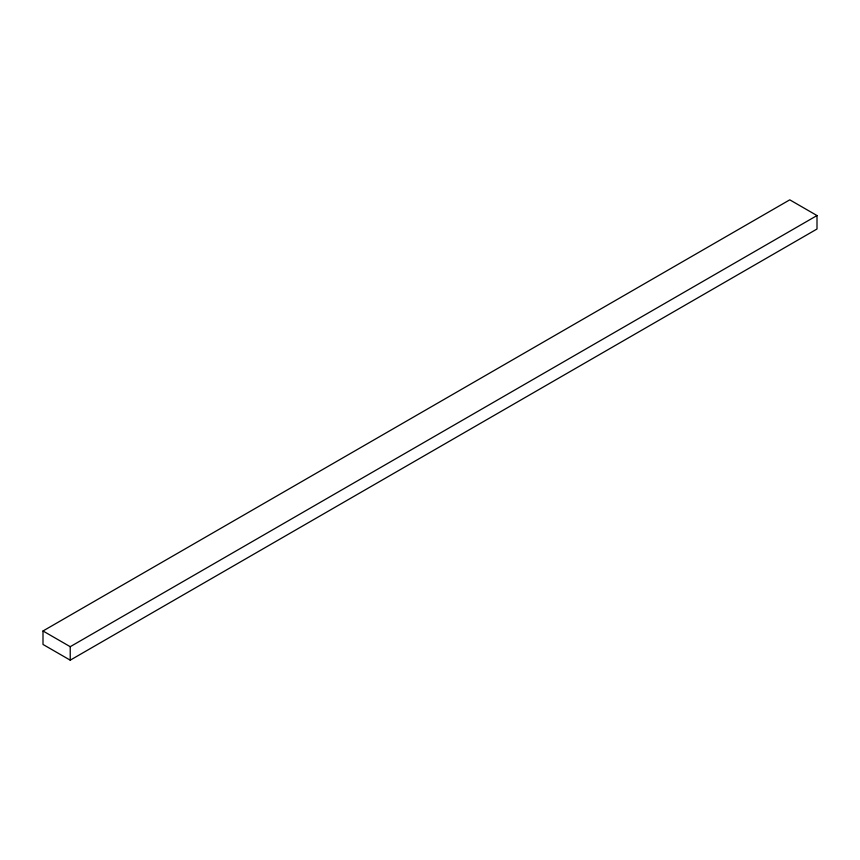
<?xml version="1.0" encoding="UTF-8"?>
<svg xmlns="http://www.w3.org/2000/svg" width="860" height="860" viewBox="0 0 860 860"><rect width="100%" height="100%" fill="white"/><g stroke="black" fill="none" stroke-linecap="round" stroke-linejoin="round"><path stroke-width="1.29" d="M43 630.982L789.77 199.832L817 215.548L817 229.018L70.23 660.168L43 644.452L43 630.982L70.23 646.698L817 215.548M70.23 646.698L70.23 660.168"/></g></svg>
